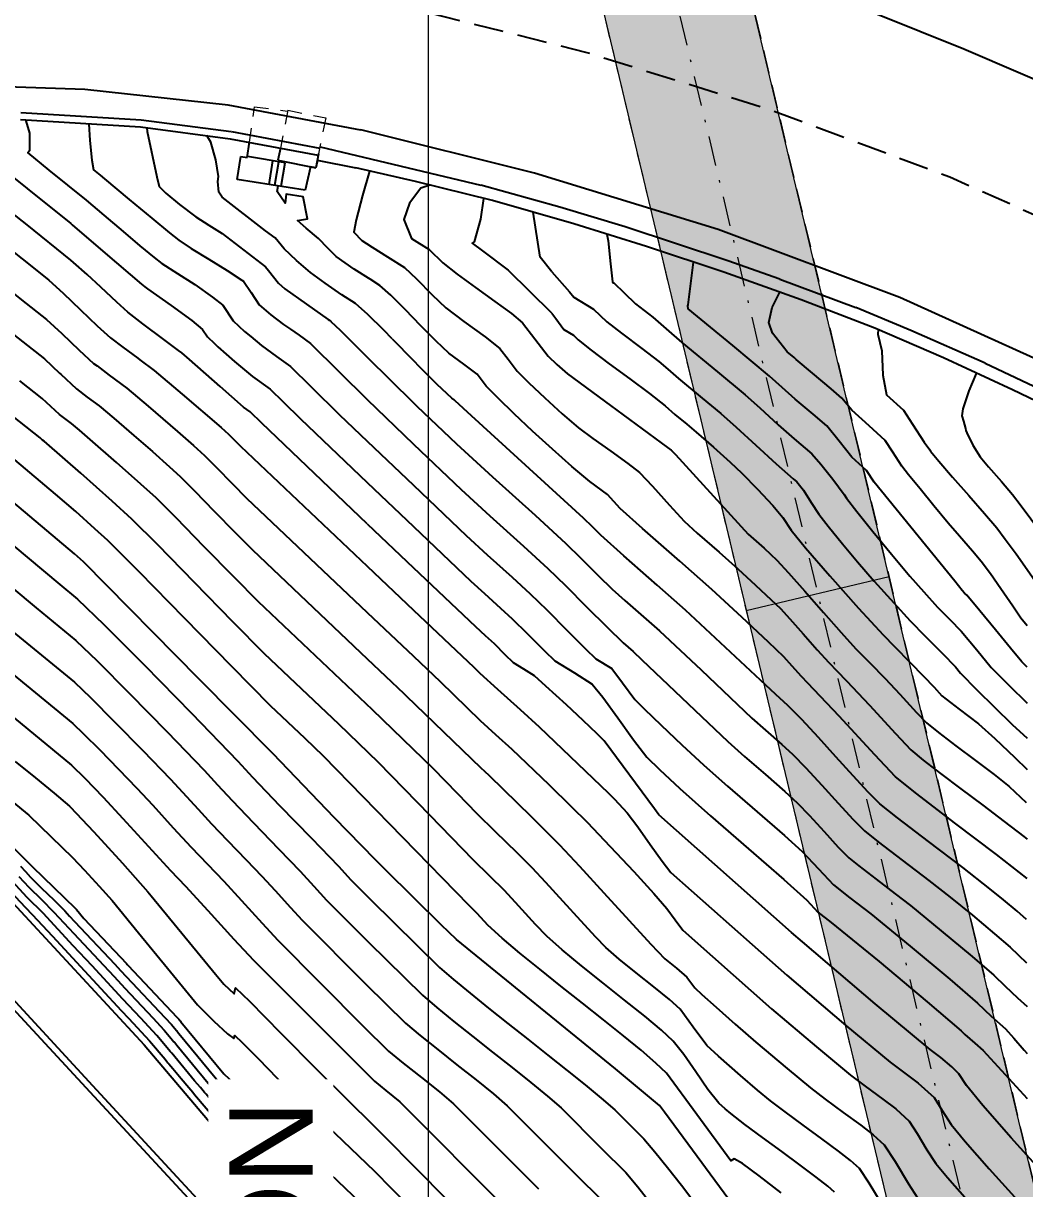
# Model space of a CAD drawing. Extents: x 61466 to 63015, y 108404 to 110397.
# Drawn here: x 62860.67 to 62902.71, y 109155.34 to 109204.29 of the extents above; entities that cross this region are included whole.
import ezdxf
from ezdxf import colors
from ezdxf.entities.mleader import LeaderData, LeaderLine
from ezdxf.math import Vec2, Vec3

# ---------------------------------------------------------------- set-up
doc = ezdxf.new("R2010")
doc.units = 0
doc.header["$LTSCALE"] = 1.000015
doc.header["$MEASUREMENT"] = 0
for name, pattern in [('DOT', [0.55, 0.3, -0.25]), ('NASCOSTA', [9.525, 6.35, -3.175]), ('TRATTEGGIATA', [0.75, 0.5, -0.25]), ('TRATTEGGIATA2', [0.375, 0.25, -0.125]), ('TRATTOPUNTO2', [0.5, 0.25, -0.125, 0, -0.125])]:
    doc.linetypes.add(name, pattern=pattern)
for name, color, linetype in [('Bâti', 7, 'Continuous'), ('coordinate', 2, 'Continuous'), ('Couronnement', 7, 'Continuous'), ('curve livello 5m', 7, 'Continuous'), ('LIN010TR', 2, 'NASCOSTA'), ('LIN025CO', 7, 'Continuous'), ('Per+Mod Surf', 7, 'Continuous'), ('Strade', 7, 'Continuous'), ('TRATTCOLO-30', 253, 'Continuous'), ('TRATTCOLO-32', 255, 'Continuous')]:
    doc.layers.add(name, color=color, linetype=linetype)
doc.layers.add('Colori bordi', color=5, linetype='Continuous', plot=False)
doc.layers.add('no_plot', color=5, linetype='Continuous', plot=False)
doc.layers.add('LINE035', color=1, linetype='Continuous', lineweight=35)
doc.styles.add('ARIAL', font='arial.ttf')

# ---------------------------------------------------------------- blocks, each defined once
blk = doc.blocks.new('CONTORNO')
at = {"layer": 'Colori bordi', "lineweight": 0, "ltscale": 2}
blk.add_line((-2.996, -0.714), (2.996, 0.714), dxfattribs=at)
at = {"layer": 'Colori bordi', "lineweight": 0, "ltscale": 2, "flags": 128}
for points in [[(-22.578, 81.44), (16.586, -82.868), (15.866, -82.007), (19.27, -96.287), (18.407, -96.98), (19.153, -100.108)], [(28.44, -103.877), (26.165, -94.334), (26.165, -94.334), (25.446, -93.474), (-6.877, 42.135)]]:
    blk.add_lwpolyline(points, dxfattribs=at)

msp = doc.modelspace()

# ---------------------------------------------------------------- hatches: boundary and pattern name
at = {"layer": 'TRATTCOLO-30', "linetype": 'Continuous', "lineweight": 0}
h = msp.add_hatch(color=256, dxfattribs=at)
h.dxf.hatch_style = 1
h.paths.add_polyline_path([(62897.013, 109181.053), (62894.017, 109180.339), (62906.525, 109127.863), (62909.521, 109128.577)])
h.paths.add_polyline_path([(62894.017, 109180.339), (62891.021, 109179.625), (62903.529, 109127.149), (62906.525, 109127.863)])
h.paths.add_polyline_path([(62882.113, 109230.282), (62879.117, 109229.568), (62891.021, 109179.625), (62894.017, 109180.339)])
h.paths.add_polyline_path([(62885.109, 109230.996), (62882.113, 109230.282), (62894.017, 109180.339), (62897.013, 109181.053)])

# ---------------------------------------------------------------- linework, layer by layer
at = {"layer": 'Bâti', "linetype": 'Continuous'}
for p, q in [((62870.072, 109198.657), (62870.162, 109199.292)), ((62871.461, 109199.049), (62871.36, 109198.542)), ((62873.138, 109199.108), (62879.875, 109197.492)), ((62869.649, 109197.727), (62869.801, 109198.699)), ((62869.801, 109198.699), (62870.072, 109198.657)), ((62871.659, 109198.427), (62870.077, 109198.692)), ((62870.993, 109197.521), (62871.147, 109198.513)), ((62871.235, 109197.487), (62871.402, 109198.47)), ((62871.36, 109198.542), (62872.945, 109198.22)), ((62871.491, 109197.443), (62871.659, 109198.427)), ((62873.063, 109198.802), (62872.945, 109198.22)), ((62873.006, 109198.544), (62874.634, 109198.214)), ((62872.731, 109198.264), (62872.51, 109197.288)), ((62877.129, 109197.651), (62874.634, 109198.214)), ((62872.51, 109197.288), (62869.649, 109197.727)), ((62880.368, 109196.841), (62877.129, 109197.651)), ((62883.193, 109196.569), (62879.875, 109197.492)), ((62883.775, 109195.87), (62880.368, 109196.841)), ((62885.943, 109195.745), (62883.193, 109196.569)), ((62886.828, 109194.911), (62883.775, 109195.87)), ((62890.245, 109194.315), (62885.943, 109195.745)), ((62890.075, 109193.84), (62886.828, 109194.911)), ((62892.427, 109193.547), (62890.245, 109194.315)), ((62893.323, 109192.669), (62890.075, 109193.84)), ((62892.427, 109193.547), (62895.624, 109192.358)), ((62896.419, 109191.482), (62893.323, 109192.669)), ((62897.925, 109191.391), (62895.624, 109192.358)), ((62899.298, 109190.246), (62896.419, 109191.482)), ((62901.045, 109190.015), (62897.925, 109191.391)), ((62902.198, 109188.892), (62899.298, 109190.246)), ((62901.045, 109190.015), (62904.575, 109188.343)), ((62904.982, 109187.568), (62902.198, 109188.892)), ((62871.347, 109150.889), (62855.248, 109168.294)), ((62855.682, 109168.242), (62863.576, 109159.672)), ((62863.576, 109159.672), (62871.323, 109151.297))]:
    msp.add_line(p, q, dxfattribs=at)
at = {"layer": 'coordinate', "linetype": 'Continuous', "lineweight": 0}
msp.add_line((62877.666, 109333.555), (62877.666, 108959.046), dxfattribs=at)
at = {"layer": 'Couronnement', "linetype": 'Continuous'}
for p, q in [((62863.254, 109201.508), (62858.13, 109201.683)), ((62869.265, 109200.854), (62863.254, 109201.508)), ((62874.837, 109199.806), (62869.265, 109200.854)), ((62860.572, 109200.545), (62865.62, 109200.24)), ((62860.554, 109200.246), (62865.584, 109199.942)), ((62865.584, 109199.942), (62869.35, 109199.444)), ((62865.62, 109200.24), (62869.39, 109199.742)), ((62869.35, 109199.444), (62873.053, 109198.751)), ((62869.405, 109199.739), (62873.113, 109199.045))]:
    msp.add_line(p, q, dxfattribs=at)
at = {"layer": 'curve livello 5m', "color": 2, "flags": 128}
for points in [[(62852.875, 109200.084), (62852.97, 109199.443), (62853.284, 109198.741), (62853.595, 109198.413), (62854.187, 109197.855), (62854.883, 109197.234), (62854.883, 109197.234), (62860.595, 109192.679), (62861.649, 109191.847), (62862.287, 109191.259), (62863.022, 109190.556), (62863.622, 109190.006), (62863.622, 109190.006), (62863.767, 109189.897)], [(62863.426, 109200.073), (62863.466, 109199.361), (62863.542, 109198.547), (62863.617, 109198.139), (62863.617, 109198.139), (62863.904, 109197.908), (62864.084, 109197.753), (62865.108, 109196.894), (62866.066, 109196.099), (62866.812, 109195.487), (62867.199, 109195.179), (62867.199, 109195.179), (62867.716, 109194.838), (62868.453, 109194.381), (62869.225, 109193.903), (62869.847, 109193.501), (62869.847, 109193.501), (62869.909, 109193.456), (62870.231, 109192.977), (62870.566, 109192.47), (62870.566, 109192.47), (62871.055, 109192.041), (62871.599, 109191.643), (62871.881, 109191.446)], [(62877.74, 109197.498), (62877.364, 109197.367), (62876.889, 109196.74), (62876.65, 109196.046), (62876.65, 109196.046), (62876.965, 109195.251), (62877.708, 109194.787), (62878.278, 109194.228), (62878.884, 109193.75), (62879.658, 109193.187), (62880.464, 109192.612), (62881.166, 109192.096), (62881.627, 109191.714), (62881.627, 109191.714), (62882.147, 109191.043), (62882.708, 109190.307), (62882.708, 109190.307), (62883.069, 109189.956), (62883.512, 109189.566), (62883.512, 109189.566), (62885.318, 109188.236), (62887.713, 109186.48), (62887.713, 109186.48), (62887.874, 109186.358), (62887.881, 109186.352), (62887.889, 109186.345), (62887.896, 109186.34), (62887.928, 109186.311), (62888.047, 109186.183), (62891.101, 109182.835), (62891.772, 109182.24), (62892.301, 109181.747), (62892.795, 109181.211), (62893.484, 109180.433), (62894.258, 109179.55), (62895.007, 109178.701), (62895.622, 109178.023), (62895.622, 109178.023), (62896.201, 109177.433), (62896.849, 109176.775), (62896.849, 109176.775), (62897.464, 109176.116), (62898.173, 109175.348), (62898.584, 109174.914), (62898.584, 109174.914), (62899.089, 109174.499), (62899.816, 109173.945), (62900.638, 109173.331), (62901.426, 109172.735), (62902.051, 109172.235), (62902.051, 109172.235), (62902.775, 109171.565)], [(62902.809, 109178.986), (62902.553, 109179.311), (62902.209, 109179.804), (62901.706, 109180.541), (62901.27, 109181.171), (62900.888, 109181.685), (62900.52, 109182.117), (62899.97, 109182.749), (62899.501, 109183.295), (62899.501, 109183.295), (62898.901, 109184.019), (62898.315, 109184.735), (62897.835, 109185.331), (62897.552, 109185.695), (62897.172, 109186.277), (62896.846, 109186.769), (62896.179, 109187.378), (62895.449, 109188.035), (62895.039, 109188.551), (62894.589, 109188.938), (62893.797, 109189.598), (62893.116, 109190.174), (62893.026, 109190.255), (62892.739, 109190.492), (62892.12, 109191.271), (62891.967, 109191.727), (62892.11, 109192.357), (62892.43, 109192.991)], [(62871.881, 109191.446), (62872.245, 109191.192), (62872.722, 109190.837), (62872.722, 109190.837), (62873.934, 109189.645), (62875.109, 109188.484)], [(62863.767, 109189.897), (62864.278, 109189.51), (62865.01, 109188.96), (62865.01, 109188.96), (62865.907, 109188.209), (62867.142, 109187.149), (62867.142, 109187.149), (62867.816, 109186.557), (62868.275, 109186.142), (62868.275, 109186.142), (62868.771, 109185.644), (62869.452, 109184.945), (62870.039, 109184.351), (62870.039, 109184.351), (62875.109, 109179.544)], [(62890.87, 109154.086), (62887.586, 109158.562), (62887.382, 109158.84), (62885.526, 109160.38), (62878.854, 109165.804), (62878.207, 109166.423), (62877.086, 109167.526), (62875.828, 109168.782), (62875.461, 109169.159), (62873.724, 109170.94), (62871.157, 109173.605), (62871.085, 109173.684), (62868.056, 109176.746), (62863.199, 109181.678), (62862.823, 109182.013), (62859.061, 109185.173), (62857.491, 109186.494), (62856.357, 109187.389), (62855.483, 109188.086), (62855.277, 109188.276)], [(62875.109, 109188.484), (62877.049, 109186.619)], [(62877.049, 109186.619), (62879.059, 109184.705), (62879.059, 109184.705), (62880.261, 109183.606), (62881.672, 109182.329), (62882.695, 109181.39), (62882.695, 109181.39), (62883.431, 109180.671), (62884.317, 109179.786), (62885.182, 109178.922), (62885.855, 109178.268), (62885.855, 109178.268), (62886.271, 109177.899), (62886.639, 109177.556), (62890.247, 109174.122), (62890.95, 109173.498), (62891.826, 109172.737), (62892.642, 109172.026), (62893.164, 109171.555), (62893.164, 109171.555), (62893.68, 109171.016), (62894.293, 109170.339), (62894.882, 109169.69), (62895.327, 109169.234), (62895.327, 109169.234), (62895.74, 109168.905), (62896.47, 109168.347), (62897.277, 109167.732), (62897.918, 109167.233), (62897.918, 109167.233), (62899.209, 109166.178), (62900.504, 109165.096), (62901.414, 109164.31), (62901.414, 109164.31), (62901.891, 109163.85), (62902.404, 109163.354), (62902.404, 109163.354), (62902.809, 109162.998)], [(62875.109, 109179.544), (62877.049, 109177.705)], [(62877.049, 109177.705), (62878.164, 109176.647), (62879.853, 109175.013), (62880.5, 109174.423), (62881.179, 109173.806), (62881.179, 109173.806), (62882.733, 109172.323), (62882.733, 109172.323), (62883.689, 109171.388), (62884.339, 109170.741), (62884.339, 109170.741), (62885.312, 109169.722), (62886.299, 109168.664), (62887.144, 109167.738), (62887.689, 109167.114), (62887.689, 109167.114), (62888.041, 109166.629), (62888.358, 109166.198), (62888.358, 109166.198), (62889.603, 109165.095), (62892.077, 109162.903), (62893.963, 109161.297), (62895.392, 109160.113), (62895.392, 109160.113), (62896.016, 109159.643), (62896.751, 109159.103), (62897.293, 109158.69), (62897.293, 109158.69), (62897.857, 109158.177), (62898.196, 109157.667), (62898.606, 109156.974), (62898.979, 109156.396), (62898.979, 109156.396), (62899.462, 109155.814), (62900.291, 109154.871)], [(62858.219, 109176.809), (62862.695, 109173.132), (62863.252, 109172.583), (62864.025, 109171.788), (62864.025, 109171.788), (62864.851, 109170.893), (62865.926, 109169.711), (62866.85, 109168.706), (62866.85, 109168.706), (62867.484, 109168.048), (62868.421, 109167.028), (62869.509, 109165.829), (62870.334, 109164.934), (62870.334, 109164.934), (62875.41, 109159.862)], [(62860.482, 109168.461), (62860.904, 109168.004), (62861.431, 109167.483), (62861.956, 109166.962), (62862.375, 109166.509), (62862.794, 109166.054), (62864.036, 109164.736), (62864.481, 109164.254), (62864.927, 109163.771), (62866.109, 109162.514), (62866.578, 109162.006), (62866.936, 109161.584), (62866.981, 109161.531), (62867.004, 109161.505), (62867.026, 109161.478), (62867.116, 109161.372), (62868.428, 109159.78), (62868.586, 109159.594), (62868.665, 109159.501), (62868.705, 109159.454), (62868.744, 109159.408), (62868.903, 109159.221), (62869.061, 109159.035), (62869.1, 109158.988), (62869.14, 109158.942), (62869.219, 109158.849), (62869.377, 109158.662), (62869.456, 109158.568), (62870.902, 109156.809), (62870.968, 109156.731), (62871.1, 109156.575), (62871.166, 109156.498), (62871.2, 109156.459), (62871.233, 109156.42), (62871.497, 109156.108), (62871.564, 109156.03), (62871.63, 109155.951), (62871.696, 109155.875), (62871.762, 109155.803), (62872.387, 109155.227)], [(62875.41, 109159.862), (62875.891, 109159.471), (62876.475, 109158.996), (62876.475, 109158.996), (62880.972, 109154.484), (62883.695, 109151.773), (62884.183, 109151.162), (62884.679, 109150.539), (62884.679, 109150.539), (62885.994, 109149.201), (62887.228, 109147.946), (62887.768, 109147.289), (62888.44, 109146.469), (62888.44, 109146.469), (62889.854, 109144.826), (62891.197, 109143.266), (62893.309, 109140.809), (62893.52, 109140.563), (62893.716, 109140.336), (62895.329, 109138.632)]]:
    msp.add_lwpolyline(points, dxfattribs=at)
at = {"layer": 'LIN010TR', "linetype": 'TRATTOPUNTO2', "lineweight": 0, "ltscale": 5, "flags": 128}
msp.add_lwpolyline([(62882.811, 109227.352), (62912.602, 109102.366)], dxfattribs=at)
at = {"layer": 'LIN025CO', "linetype": 'TRATTEGGIATA', "lineweight": 0, "ltscale": 2}
for p, q in [((62873.309, 109280.503), (62919.619, 109086.211)), ((62867.316, 109279.075), (62910.758, 109096.816))]:
    msp.add_line(p, q, dxfattribs=at)
at = {"layer": 'LIN025CO', "linetype": 'DOT', "lineweight": 0, "ltscale": 2}
for p, q in [((62870.162, 109199.292), (62870.373, 109200.785)), ((62870.373, 109200.785), (62871.763, 109200.599)), ((62871.777, 109200.638), (62871.461, 109199.049)), ((62871.777, 109200.638), (62873.37, 109200.314)), ((62873.37, 109200.314), (62873.063, 109198.802))]:
    msp.add_line(p, q, dxfattribs=at)
at = {"layer": 'no_plot'}
for p, q in [((62860.831, 109197.351), (62862.66, 109195.876)), ((62870.841, 109195.568), (62869.012, 109196.994)), ((62882.362, 109194.466), (62882.072, 109196.356)), ((62862.66, 109194.338), (62860.831, 109195.828)), ((62869.012, 109195.465), (62870.841, 109194.057)), ((62882.859, 109193.858), (62882.362, 109194.466)), ((62882.859, 109192.112), (62881.03, 109193.915))]:
    msp.add_line(p, q, dxfattribs=at)
at = {"layer": 'no_plot', "flags": 128}
for points in [[(62851.203, 109199.97), (62851.244, 109199.509), (62851.435, 109198.992), (62851.679, 109198.537), (62851.976, 109198.205), (62852.537, 109197.651), (62853.281, 109196.949), (62854.13, 109196.176), (62855.003, 109195.405), (62859.747, 109191.621), (62861.558, 109190.191), (62862.194, 109189.597)], [(62854.742, 109200.222), (62854.886, 109199.128), (62854.901, 109199.012), (62854.905, 109198.938), (62855.868, 109198.182), (62861.442, 109193.736), (62861.739, 109193.502), (62862.346, 109192.95), (62863.066, 109192.262), (62863.773, 109191.589), (62864.337, 109191.079), (62864.851, 109190.685), (62865.476, 109190.223)], [(62860.831, 109195.828), (62856.74, 109199.038), (62856.71, 109199.5), (62856.677, 109200.138), (62856.677, 109200.138), (62856.661, 109200.26)], [(62858.546, 109200.253), (62858.543, 109199.691), (62858.574, 109199.138), (62860.054, 109197.978), (62860.831, 109197.351)], [(62860.757, 109200.234), (62860.777, 109200.189), (62860.93, 109199.669), (62860.933, 109198.938), (62860.861, 109198.843), (62861.748, 109198.128), (62863.313, 109196.867), (62864.05, 109196.235), (62864.857, 109195.542), (62865.566, 109194.948), (62866.168, 109194.451), (62866.483, 109194.198), (62867.138, 109193.781), (62867.866, 109193.322), (62868.616, 109192.788), (62869.053, 109192.445), (62869.486, 109191.796), (62869.963, 109191.35), (62870.225, 109191.129)], [(62865.858, 109199.906), (62865.874, 109199.752), (62866.283, 109197.841), (62866.372, 109197.435), (62866.657, 109197.153), (62867.229, 109196.681), (62867.914, 109196.16), (62868.465, 109195.81), (62869.012, 109195.465)], [(62869.012, 109196.994), (62868.881, 109197.197), (62868.838, 109197.652), (62868.869, 109197.858), (62868.756, 109198.558), (62868.539, 109199.294), (62868.539, 109199.294), (62868.375, 109199.573)], [(62875.208, 109198.085), (62874.905, 109197.062), (62874.65, 109196.032), (62874.548, 109195.514), (62874.889, 109195.166), (62875.071, 109195.036), (62875.311, 109194.888)], [(62875.226, 109193.545), (62875.161, 109193.585), (62874.558, 109193.959), (62874.558, 109193.959), (62873.809, 109194.492), (62873.461, 109194.844), (62873.068, 109195.247), (62873.068, 109195.247), (62872.543, 109195.69), (62872.184, 109196.004), (62872.184, 109196.004), (62872.604, 109196.071), (62872.416, 109197.003), (62871.705, 109197.117), (62871.667, 109196.742), (62871.331, 109197.223), (62871.367, 109197.463), (62871.367, 109197.464)], [(62879.991, 109196.936), (62879.862, 109196.068), (62879.598, 109195.117), (62879.512, 109195.058), (62879.944, 109194.733), (62881.03, 109193.915)], [(62862.66, 109195.876), (62862.723, 109195.825), (62864.11, 109194.636), (62865.629, 109193.331), (62865.768, 109193.216), (62865.885, 109193.142), (62866.884, 109192.439), (62867.74, 109191.807), (62868.197, 109191.435), (62868.405, 109191.123), (62868.698, 109190.838)], [(62875.131, 109192.066), (62874.612, 109192.528), (62874.612, 109192.528), (62874.045, 109192.882), (62873.343, 109193.381), (62872.728, 109193.818), (62872.137, 109194.328), (62871.625, 109194.817), (62871.625, 109194.817), (62871.246, 109195.284), (62870.841, 109195.568)], [(62885.166, 109195.433), (62885.228, 109195.156), (62885.321, 109194.183), (62885.405, 109193.434), (62885.439, 109193.394), (62885.458, 109193.383), (62885.888, 109192.972), (62886.369, 109192.505), (62887.098, 109191.951), (62887.662, 109191.458), (62888.318, 109190.882), (62889.81, 109189.65), (62890.974, 109188.689), (62891.592, 109188.136), (62892.366, 109187.43), (62893.03, 109186.832), (62893.774, 109186.204), (62894.148, 109185.774), (62894.65, 109185.144), (62895.128, 109184.505), (62895.229, 109184.346), (62895.66, 109183.785), (62896.33, 109182.95), (62897.115, 109181.994), (62897.89, 109181.071), (62898.468, 109180.41), (62899.046, 109179.774), (62899.568, 109179.244), (62900.039, 109178.764), (62900.695, 109177.971), (62901.304, 109177.239), (62902.039, 109176.485), (62902.809, 109175.734)], [(62875.311, 109194.888), (62875.962, 109194.484), (62876.676, 109194.034), (62877.183, 109193.555), (62877.833, 109192.888), (62878.406, 109192.335), (62879.159, 109191.761), (62880.056, 109191.118), (62880.672, 109190.634), (62881.024, 109190.179), (62881.404, 109189.682), (62881.888, 109189.19), (62882.56, 109188.556), (62883.298, 109187.891), (62883.981, 109187.306), (62884.581, 109186.852), (62885.334, 109186.318), (62886.051, 109185.808), (62886.545, 109185.422), (62887.08, 109184.855), (62887.791, 109184.049), (62888.415, 109183.373), (62888.965, 109182.879), (62889.883, 109182.072), (62890.672, 109181.372), (62891.412, 109180.693), (62892.071, 109180.08), (62892.452, 109179.715), (62892.85, 109179.279), (62893.408, 109178.645), (62893.995, 109177.977), (62894.48, 109177.439), (62894.834, 109177.079), (62895.23, 109176.677), (62896.189, 109175.649), (62897.292, 109174.455), (62897.932, 109173.778), (62898.451, 109173.343), (62899.174, 109172.781), (62900.031, 109172.135), (62900.948, 109171.45), (62901.853, 109170.77), (62902.672, 109170.14), (62902.809, 109170.03)], [(62867.181, 109190.549), (62866.571, 109191.011), (62865.69, 109191.663), (62865.052, 109192.152), (62865.052, 109192.152), (62864.595, 109192.572), (62863.928, 109193.203), (62863.349, 109193.74), (62863.349, 109193.74), (62862.777, 109194.239), (62862.66, 109194.338)], [(62870.841, 109194.057), (62870.967, 109193.904), (62871.39, 109193.377), (62871.647, 109193.144), (62873.472, 109191.848), (62873.532, 109191.805), (62873.58, 109191.775), (62873.585, 109191.771)], [(62902.809, 109177.254), (62902.59, 109177.477), (62902.59, 109177.477), (62902.106, 109178.039), (62901.476, 109178.816), (62900.825, 109179.62), (62900.277, 109180.267), (62900.277, 109180.267), (62900.187, 109180.357), (62900.083, 109180.474), (62899.773, 109180.856), (62896.391, 109185.02), (62896.074, 109185.502), (62895.448, 109186.069), (62894.919, 109186.737), (62894.407, 109187.378), (62894.407, 109187.378), (62893.83, 109187.867), (62893.073, 109188.503), (62893.073, 109188.503), (62892.523, 109189), (62892, 109189.472), (62892, 109189.472), (62890.45, 109190.752), (62888.577, 109192.299), (62888.574, 109192.418), (62888.58, 109192.464), (62888.803, 109194.26)], [(62902.809, 109168.372), (62901.52, 109169.375), (62899.767, 109170.712), (62898.179, 109171.925), (62897.281, 109172.642), (62897.281, 109172.642), (62896.412, 109173.561), (62894.914, 109175.183), (62893.611, 109176.579), (62893.611, 109176.579), (62893.339, 109176.856), (62892.95, 109177.293), (62892.602, 109177.682), (62892.602, 109177.682), (62891.954, 109178.303), (62890.832, 109179.348), (62889.572, 109180.504), (62889.572, 109180.504), (62888.229, 109181.696), (62886.665, 109183.071), (62885.729, 109183.912), (62885.729, 109183.912), (62885.19, 109184.503), (62884.45, 109185.047), (62883.701, 109185.68), (62882.881, 109186.402), (62882.051, 109187.156), (62881.27, 109187.887), (62880.6, 109188.539), (62880.1, 109189.056), (62880.1, 109189.056), (62879.718, 109189.553), (62879.166, 109189.971), (62878.534, 109190.441), (62878.534, 109190.441), (62877.996, 109190.945), (62877.358, 109191.59), (62876.701, 109192.266), (62876.103, 109192.866), (62875.644, 109193.281), (62875.644, 109193.281), (62875.226, 109193.545)], [(62882.859, 109193.858), (62883.593, 109193.006), (62883.787, 109192.781), (62884.61, 109192.287), (62885.164, 109191.753), (62885.787, 109191.269), (62886.637, 109190.638), (62887.356, 109190.087), (62887.734, 109189.757), (62888.172, 109189.372), (62889.169, 109188.549), (62889.948, 109187.906), (62890.596, 109187.329), (62891.428, 109186.57), (62892.281, 109185.794), (62892.987, 109185.162), (62893.142, 109185.031), (62893.424, 109184.677), (62893.749, 109184.17), (62894.068, 109183.671), (62894.456, 109183.172), (62895.059, 109182.429), (62895.696, 109181.667), (62896.393, 109180.866), (62897.21, 109179.949), (62897.904, 109179.19), (62898.528, 109178.553), (62899.264, 109177.816), (62899.8, 109177.262), (62900.018, 109177.001), (62900.7, 109176.294), (62901.435, 109175.563), (62902.183, 109174.843), (62902.809, 109174.26)], [(62876.162, 109191.033), (62875.799, 109191.406), (62875.131, 109192.066)], [(62882.859, 109192.112), (62883.029, 109191.898), (62883.358, 109191.433), (62883.763, 109191.19), (62883.958, 109191.002), (62884.503, 109190.568), (62885.27, 109189.992), (62886.131, 109189.354), (62886.955, 109188.737), (62887.615, 109188.222), (62888.027, 109187.862), (62888.529, 109187.447), (62888.922, 109187.123), (62889.638, 109186.493), (62890.346, 109185.854), (62890.834, 109185.396), (62891.495, 109184.722), (62892.134, 109184.033), (62892.562, 109183.536), (62892.562, 109183.536), (62892.907, 109182.996), (62893.503, 109182.263), (62894.531, 109181.081), (62895.738, 109179.727), (62896.763, 109178.607), (62897.242, 109178.116), (62897.904, 109177.448), (62898.467, 109176.873), (62898.902, 109176.406), (62899.235, 109176.05), (62899.96, 109175.487), (62900.768, 109174.865), (62901.451, 109174.248), (62902.29, 109173.448), (62902.809, 109172.947)], [(62873.585, 109191.771), (62873.967, 109191.395), (62875.109, 109190.269)], [(62870.225, 109191.129), (62870.676, 109190.751), (62871.306, 109190.298), (62871.881, 109189.881), (62872.757, 109189.019), (62873.938, 109187.852), (62875.109, 109186.736)], [(62876.162, 109191.033), (62877.049, 109190.124)], [(62896.557, 109191.423), (62896.539, 109191.236), (62896.547, 109191.233), (62896.718, 109190.531), (62896.751, 109189.51), (62896.902, 109188.685), (62897.617, 109188.037), (62898, 109187.459), (62898.495, 109186.702), (62898.727, 109186.379), (62898.757, 109186.326), (62899.106, 109185.893), (62899.683, 109185.23), (62900.365, 109184.459), (62901.026, 109183.706), (62901.541, 109183.095), (62901.895, 109182.628), (62902.347, 109182.009), (62903.005, 109181.063), (62903.809, 109179.884), (62904.283, 109179.189)], [(62875.109, 109183.274), (62870.679, 109187.493), (62870.679, 109187.493), (62870.199, 109187.967), (62869.918, 109188.17), (62868.929, 109189.037), (62867.644, 109190.168), (62867.319, 109190.444), (62867.181, 109190.549)], [(62868.698, 109190.838), (62868.834, 109190.707), (62869.535, 109190.091), (62870.297, 109189.46), (62871.04, 109188.924), (62871.581, 109188.392), (62872.309, 109187.672), (62875.109, 109185.005)], [(62865.476, 109190.223), (62865.562, 109190.16), (62866.164, 109189.702), (62867.346, 109188.714), (62868.972, 109187.318), (62869.29, 109187.035), (62869.786, 109186.532), (62875.109, 109181.485)], [(62875.109, 109190.269), (62877.049, 109188.355)], [(62902.791, 109166.649), (62902.39, 109166.995), (62901.819, 109167.472), (62901.25, 109167.937), (62901.25, 109167.937), (62900.106, 109168.828), (62898.668, 109169.924), (62897.366, 109170.919), (62896.63, 109171.506), (62896.63, 109171.506), (62896.14, 109171.995), (62895.503, 109172.681), (62894.785, 109173.476), (62894.048, 109174.293), (62893.356, 109175.045), (62892.772, 109175.644), (62892.772, 109175.644), (62892.256, 109176.098), (62891.618, 109176.706), (62888.471, 109179.635), (62887.279, 109180.696), (62885.883, 109181.924), (62884.918, 109182.787), (62884.918, 109182.787), (62884.566, 109183.135), (62884.194, 109183.502), (62884.194, 109183.502), (62879.481, 109187.798), (62878.795, 109188.43), (62878.763, 109188.473), (62878.662, 109188.548), (62878.047, 109189.119), (62877.321, 109189.844), (62877.049, 109190.124)], [(62862.194, 109189.597), (62862.247, 109189.548), (62862.906, 109188.934), (62863.355, 109188.594), (62863.855, 109188.218), (62864.469, 109187.705), (62865.313, 109186.981), (62866.089, 109186.3), (62866.81, 109185.659), (62867.26, 109185.249), (62867.851, 109184.66), (62868.687, 109183.803), (62869.568, 109182.899), (62870.292, 109182.17), (62875.109, 109177.603)], [(62900.671, 109189.578), (62900.367, 109188.849), (62900.116, 109188.1), (62900.064, 109187.801), (62900.139, 109187.584), (62900.221, 109187.278), (62900.242, 109187.188), (62900.274, 109187.091), (62900.537, 109186.572), (62900.833, 109186.084), (62901.183, 109185.665), (62901.731, 109185.045), (62902.194, 109184.504), (62902.514, 109184.086), (62902.97, 109183.473), (62903.423, 109182.848), (62903.885, 109182.185), (62904.444, 109181.367), (62904.904, 109180.693)], [(62896.699, 109154.719), (62896.186, 109155.578), (62895.767, 109156.188), (62895.767, 109156.188), (62895.396, 109156.525), (62894.894, 109156.915), (62894.191, 109157.436), (62893.403, 109158.014), (62892.648, 109158.572), (62892.042, 109159.035), (62892.042, 109159.035), (62891.498, 109159.486), (62890.779, 109160.098), (62890.779, 109160.098), (62889.857, 109160.905), (62889.363, 109161.353), (62889.363, 109161.353), (62888.795, 109162.13), (62888.24, 109162.884), (62888.24, 109162.884), (62887.798, 109163.286), (62887.142, 109163.819), (62886.396, 109164.409), (62885.681, 109164.985), (62885.12, 109165.473), (62885.12, 109165.473), (62884.708, 109165.901), (62884.072, 109166.594), (62883.334, 109167.408), (62882.612, 109168.198), (62882.028, 109168.821), (62882.028, 109168.821), (62881.402, 109169.443), (62880.499, 109170.326), (62879.727, 109171.088), (62879.727, 109171.088), (62878.892, 109171.947), (62877.89, 109172.975), (62875.332, 109175.451), (62870.545, 109179.989), (62869.519, 109181.023), (62868.269, 109182.305), (62867.083, 109183.521), (62866.245, 109184.357), (62866.245, 109184.357), (62865.607, 109184.938), (62864.584, 109185.847), (62863.483, 109186.812), (62863.483, 109186.812), (62863.03, 109187.201), (62862.701, 109187.477), (62862.701, 109187.477), (62862.191, 109187.861), (62861.467, 109188.536), (62860.527, 109189.278)], [(62894.722, 109155.193), (62894.448, 109155.442), (62893.96, 109155.824), (62893.285, 109156.327), (62892.507, 109156.899), (62891.706, 109157.487), (62890.965, 109158.037), (62890.367, 109158.496), (62890.367, 109158.496), (62890.131, 109158.695), (62889.865, 109158.931), (62889.408, 109159.514), (62888.898, 109160.252), (62888.394, 109160.981), (62887.954, 109161.536), (62887.954, 109161.536), (62887.463, 109161.996), (62886.756, 109162.588), (62885.909, 109163.267), (62884.998, 109163.987), (62884.1, 109164.704), (62883.29, 109165.371), (62882.645, 109165.943), (62882.645, 109165.943), (62882.176, 109166.441), (62881.479, 109167.208), (62880.873, 109167.861), (62880.873, 109167.861), (62880.26, 109168.466), (62879.554, 109169.16), (62879.554, 109169.16), (62877.748, 109171.018), (62875.582, 109173.239), (62873.916, 109174.852), (62870.798, 109177.808), (62869.469, 109179.147), (62867.851, 109180.807), (62866.315, 109182.382), (62865.23, 109183.464), (62865.23, 109183.464), (62864.404, 109184.216), (62863.079, 109185.394), (62861.654, 109186.643), (62861.654, 109186.643), (62861.546, 109186.735), (62861.476, 109186.788), (62861.376, 109186.881), (62858.765, 109188.942)], [(62877.049, 109188.355), (62877.196, 109188.21), (62878.857, 109186.628), (62880.374, 109185.241), (62882.154, 109183.631), (62883.445, 109182.446), (62884.073, 109181.829), (62884.804, 109181.098), (62885.387, 109180.528), (62885.925, 109180.046), (62886.705, 109179.359), (62887.371, 109178.767), (62889.129, 109177.131), (62891.252, 109175.11), (62891.832, 109174.597), (62892.514, 109174.006), (62892.968, 109173.6), (62893.526, 109173.022), (62894.192, 109172.292), (62894.88, 109171.529), (62895.504, 109170.849), (62895.979, 109170.37), (62896.553, 109169.912), (62897.569, 109169.135), (62898.691, 109168.28), (62899.584, 109167.585), (62900.514, 109166.825), (62901.447, 109166.045), (62902.102, 109165.48), (62902.78, 109164.826)], [(62875.109, 109186.736), (62877.049, 109184.888)], [(62892.489, 109155.174), (62891.561, 109155.888), (62890.856, 109156.396), (62890.515, 109156.593), (62890.515, 109156.593), (62890.367, 109156.508), (62888.939, 109158.454), (62887.668, 109160.188), (62887.22, 109160.62), (62886.606, 109161.154), (62885.864, 109161.766), (62885.03, 109162.435), (62884.141, 109163.139), (62883.235, 109163.855), (62882.348, 109164.563), (62881.516, 109165.24), (62880.778, 109165.864), (62880.169, 109166.413), (62880.169, 109166.413), (62879.717, 109166.901), (62879.381, 109167.233), (62876.605, 109170.088), (62873.274, 109173.504), (62872.5, 109174.254), (62871.052, 109175.627), (62869.419, 109177.271), (62867.433, 109179.309), (62865.547, 109181.242), (62864.215, 109182.571), (62864.215, 109182.571), (62863.68, 109183.059), (62862.871, 109183.779), (62862.029, 109184.515), (62862.029, 109184.515), (62860.311, 109185.957)], [(62875.109, 109185.005), (62877.049, 109183.157)], [(62877.049, 109184.888), (62879.26, 109182.782), (62880.148, 109181.97), (62881.19, 109181.027), (62881.946, 109180.334), (62882.642, 109179.651), (62883.504, 109178.787), (62884.278, 109178.013), (62884.709, 109177.603), (62885.374, 109177.191), (62885.83, 109176.59), (62886.348, 109175.889), (62886.739, 109175.493), (62887.441, 109174.816), (62888.321, 109173.986), (62889.242, 109173.134), (62890.234, 109172.253), (62891.471, 109171.178), (62892.623, 109170.175), (62893.36, 109169.51), (62894.047, 109168.771), (62894.676, 109168.099), (62895.372, 109167.558), (62896.253, 109166.88), (62897.905, 109165.531), (62899.561, 109164.146), (62900.726, 109163.141), (62901.3, 109162.586), (62901.908, 109162.053), (62902.251, 109161.66), (62902.687, 109161.156), (62902.809, 109161.021)], [(62875.109, 109183.274), (62877.049, 109181.426)], [(62857.193, 109183.086), (62861.205, 109179.741), (62862.879, 109178.366), (62863.771, 109177.507), (62865.133, 109176.144), (62866.714, 109174.532), (62868.261, 109172.926), (62868.825, 109172.311), (62869.435, 109171.645), (62870.335, 109170.707), (62871.401, 109169.609), (62872.294, 109168.677), (62872.874, 109168.043), (62873.404, 109167.465), (62875.156, 109165.703), (62877.431, 109163.464), (62878.027, 109162.951), (62878.743, 109162.366), (62879.535, 109161.734), (62880.365, 109161.081), (62881.192, 109160.429), (62881.974, 109159.805), (62882.672, 109159.233), (62883.245, 109158.738), (62884.936, 109157.041), (62885.961, 109156.021), (62886.473, 109155.414), (62887.075, 109154.653)], [(62859.53, 109182.944), (62862.2, 109180.718), (62862.94, 109180.11), (62864.056, 109179.036), (62865.76, 109177.331), (62867.738, 109175.314), (62869.673, 109173.305), (62870.296, 109172.625), (62871.43, 109171.443), (62872.772, 109170.06), (62873.898, 109168.886), (62874.427, 109168.308), (62875.263, 109167.468), (62878.142, 109164.634), (62878.733, 109164.122), (62879.426, 109163.549), (62880.195, 109162.93), (62881.014, 109162.28), (62881.857, 109161.617), (62882.697, 109160.956), (62883.507, 109160.313), (62884.263, 109159.703), (62884.936, 109159.145), (62885.502, 109158.652), (62886.258, 109157.893), (62886.716, 109157.437), (62887.18, 109156.893), (62887.715, 109156.229), (62888.297, 109155.484), (62888.904, 109154.696)], [(62877.049, 109183.157), (62879.462, 109180.859), (62880.035, 109180.335), (62880.708, 109179.725), (62881.196, 109179.278), (62881.828, 109178.655), (62882.553, 109177.928), (62882.981, 109177.514), (62883.805, 109177.008), (62884.55, 109176.54), (62885.006, 109175.99), (62885.627, 109175.121), (62886.284, 109174.193), (62886.851, 109173.466), (62887.375, 109172.952), (62888.238, 109172.146), (62889.519, 109171.009), (62891.116, 109169.62), (62892.604, 109168.324), (62893.556, 109167.466), (62894.025, 109166.963), (62894.587, 109166.528), (62896.6, 109164.884), (62898.619, 109163.197), (62900.037, 109161.972), (62900.197, 109161.818), (62900.618, 109161.451), (62900.968, 109161.142), (62901.114, 109160.973), (62902.809, 109159.131)], [(62875.109, 109181.485), (62877.049, 109179.646)], [(62903.709, 109155.744), (62902.145, 109157.48), (62900.953, 109158.836), (62900.259, 109159.672), (62900.259, 109159.672), (62899.947, 109160.166), (62899.646, 109160.459), (62899.189, 109160.856), (62899.189, 109160.856), (62898.742, 109161.191), (62896.428, 109163.108), (62893.375, 109165.708), (62893.375, 109165.708), (62892.924, 109166.107), (62887.353, 109171.043), (62887.17, 109171.294), (62885.05, 109174.153), (62884.757, 109174.444), (62884.17, 109175.004), (62883.467, 109175.664), (62883.467, 109175.664), (62882.611, 109176.453), (62882.132, 109176.879), (62882.132, 109176.879), (62881.684, 109177.157), (62881.253, 109177.425), (62881.253, 109177.425), (62880.902, 109177.77), (62880.447, 109178.221), (62880.447, 109178.221), (62880.077, 109178.559), (62879.663, 109178.936), (62879.663, 109178.936), (62877.049, 109181.426)], [(62877.049, 109179.646), (62879.58, 109177.246), (62879.833, 109177.001), (62880.58, 109176.318), (62881.523, 109175.466), (62882.323, 109174.735), (62885.24, 109171.951), (62885.494, 109171.701), (62886.024, 109171.127), (62886.467, 109170.538), (62886.988, 109169.799), (62887.485, 109169.097), (62887.856, 109168.621), (62891.263, 109165.601), (62892.726, 109164.305), (62895.196, 109162.202), (62897.067, 109160.652), (62897.682, 109160.193), (62898.241, 109159.773), (62898.902, 109159.172), (62899.248, 109158.627), (62899.619, 109158.034), (62900.207, 109157.325), (62901.218, 109156.175), (62902.544, 109154.703)], [(62860.21, 109178.764), (62862.818, 109176.621), (62863.486, 109175.978), (62864.506, 109174.957), (62865.69, 109173.749), (62866.849, 109172.547), (62867.353, 109172.001), (62868.009, 109171.279), (62868.573, 109170.666), (62869.24, 109169.97), (62870.029, 109169.157), (62870.691, 109168.467), (62871.246, 109167.862), (62871.891, 109167.152), (62872.381, 109166.621), (62875.049, 109163.938), (62876.719, 109162.294), (62877.324, 109161.779), (62878.066, 109161.182), (62878.874, 109160.544), (62879.677, 109159.91), (62880.406, 109159.322), (62880.988, 109158.824), (62883.615, 109156.188), (62885.206, 109154.605)], [(62859.214, 109177.786), (62862.756, 109174.877), (62863.201, 109174.449), (62863.879, 109173.77), (62864.666, 109172.967), (62865.437, 109172.167), (62866.102, 109171.447), (62866.967, 109170.495), (62867.712, 109169.686), (62868.401, 109168.97), (62869.087, 109168.258), (62869.087, 109168.258), (62869.833, 109167.445), (62870.7, 109166.491), (62871.358, 109165.778), (62874.942, 109162.173), (62876.007, 109161.124), (62876.622, 109160.61), (62877.382, 109160.008), (62878.136, 109159.41), (62878.731, 109158.91), (62882.293, 109155.336)], [(62875.109, 109177.603), (62876.644, 109176.148)], [(62876.644, 109176.148), (62876.748, 109176.049), (62879.873, 109173.024), (62880.036, 109172.876), (62880.226, 109172.695), (62881.986, 109170.973), (62883.183, 109169.781), (62884.017, 109168.892), (62885.047, 109167.764), (62886.101, 109166.603), (62887.008, 109165.614), (62887.596, 109165.003), (62888.089, 109164.598), (62888.526, 109164.232), (62888.86, 109163.776), (62889.151, 109163.504), (62889.756, 109162.963), (62890.555, 109162.259), (62891.428, 109161.5), (62892.731, 109160.391), (62893.717, 109159.574), (62894.332, 109159.106), (62895.095, 109158.546), (62895.825, 109158.008), (62896.345, 109157.608), (62896.812, 109157.182), (62897.273, 109156.488), (62897.831, 109155.544), (62898.339, 109154.758)], [(62860.334, 109173.279), (62861.185, 109172.596), (62861.966, 109171.957), (62862.608, 109171.409), (62862.623, 109171.395), (62862.637, 109171.381), (62863.629, 109170.33), (62864.836, 109169.009), (62865.896, 109167.815), (62866.038, 109167.642), (62868.735, 109164.358), (62869.089, 109163.927), (62869.517, 109163.528), (62869.583, 109163.774), (62870.169, 109163.215), (62871.483, 109161.881), (62873.006, 109160.329), (62875.41, 109157.961)], [(62860.202, 109171.609), (62860.903, 109171.025), (62861.837, 109170.126), (62862.741, 109169.256), (62863.246, 109168.722), (62863.859, 109168.05), (62864.398, 109167.443), (62865.513, 109166.084), (62866.731, 109164.602), (62867.987, 109163.071), (62868.672, 109162.372), (62869.237, 109161.846), (62869.513, 109161.651), (62869.547, 109161.779), (62869.853, 109161.487), (62870.539, 109160.791), (62871.334, 109159.981), (62871.967, 109159.348), (62873.409, 109158.002), (62875.41, 109156.075)], [(62859.248, 109170.642), (62860.981, 109168.925), (62861.051, 109168.857), (62862.846, 109167.13), (62862.9, 109167.071), (62863.208, 109166.696), (62864.996, 109164.797), (62865.033, 109164.758), (62865.069, 109164.719), (62867.118, 109162.542), (62867.194, 109162.459), (62867.253, 109162.39), (62867.26, 109162.382), (62867.264, 109162.377), (62867.267, 109162.373), (62867.282, 109162.356), (62869.09, 109160.162), (62869.509, 109159.773), (62869.511, 109159.784), (62869.714, 109159.58), (62872.323, 109157.145), (62875.41, 109154.184)], [(62860.556, 109168.887), (62860.766, 109168.659), (62860.977, 109168.43), (62861.427, 109167.981), (62861.961, 109167.459), (62862.41, 109167.011), (62862.616, 109166.788), (62862.822, 109166.565), (62864.516, 109164.767), (62864.757, 109164.506), (62864.998, 109164.245), (62866.614, 109162.528), (62866.886, 109162.233), (62867.095, 109161.987), (62867.121, 109161.956), (62867.134, 109161.941), (62867.147, 109161.926), (62867.199, 109161.864), (62868.994, 109159.686), (62869.069, 109159.598), (62869.107, 109159.553), (62869.126, 109159.531), (62869.145, 109159.509), (62869.22, 109159.42), (62869.295, 109159.332), (62869.314, 109159.309), (62869.333, 109159.287), (62869.371, 109159.243), (62869.446, 109159.154), (62869.484, 109159.11), (62871.462, 109156.701), (62871.482, 109156.678), (62871.522, 109156.631), (62871.542, 109156.608), (62871.552, 109156.596), (62871.561, 109156.585), (62871.641, 109156.491), (62871.661, 109156.468), (62871.68, 109156.444), (62871.7, 109156.421), (62871.72, 109156.4), (62872.326, 109155.834), (62873.09, 109155.157)], [(62859.914, 109168.067), (62860.759, 109167.151), (62861.048, 109166.865), (62861.892, 109165.95), (62862.738, 109165.033), (62863.075, 109164.675), (62863.928, 109163.75), (62864.784, 109162.823), (62865.1, 109162.487), (62865.962, 109161.553), (62866.62, 109160.777), (62866.703, 109160.68), (62866.744, 109160.632), (62866.785, 109160.583), (62866.95, 109160.389), (62867.297, 109159.968), (62867.62, 109159.586), (62867.782, 109159.396), (62867.863, 109159.3), (62867.944, 109159.205), (62868.268, 109158.823), (62868.592, 109158.442), (62868.673, 109158.346), (62868.754, 109158.251), (62868.916, 109158.06), (62869.24, 109157.678), (62869.402, 109157.486), (62869.782, 109157.025), (62869.94, 109156.838), (62870.257, 109156.464), (62870.416, 109156.277), (62870.495, 109156.183), (62870.575, 109156.09), (62871.21, 109155.341)], [(62871.692, 109155.329), (62871.579, 109155.459), (62871.466, 109155.591), (62871.354, 109155.724), (62870.904, 109156.255), (62870.847, 109156.321), (62870.791, 109156.387), (62870.679, 109156.52), (62870.454, 109156.784), (62870.342, 109156.917), (62869.429, 109158.027), (62869.309, 109158.17), (62869.067, 109158.454), (62868.947, 109158.596), (62868.887, 109158.667), (62868.826, 109158.738), (62868.585, 109159.022), (62868.344, 109159.306), (62868.284, 109159.377), (62868.224, 109159.448), (62868.103, 109159.59), (62867.863, 109159.874), (62867.033, 109160.881), (62866.906, 109161.031), (62866.874, 109161.068), (62866.842, 109161.106), (62866.778, 109161.18), (62866.27, 109161.78), (62865.605, 109162.501), (62864.855, 109163.297), (62864.204, 109164.002), (62863.556, 109164.706), (62862.766, 109165.543), (62862.133, 109166.23), (62861.502, 109166.914), (62860.832, 109167.578), (62860.198, 109168.264)], [(62875.41, 109157.961), (62875.832, 109157.541), (62877.141, 109156.213), (62878.445, 109154.892)], [(62875.41, 109156.075), (62876.125, 109155.35), (62876.909, 109154.556)]]:
    msp.add_lwpolyline(points, dxfattribs=at)
at = {"layer": 'Per+Mod Surf', "linetype": 'Continuous'}
for p, q in [((62869.649, 109197.727), (62869.801, 109198.699)), ((62869.801, 109198.699), (62870.072, 109198.657)), ((62873.019, 109198.533), (62872.945, 109198.22)), ((62872.731, 109198.264), (62872.51, 109197.288)), ((62872.945, 109198.22), (62872.731, 109198.264)), ((62872.51, 109197.288), (62869.649, 109197.727)), ((62857.682, 109170.091), (62865.739, 109161.389)), ((62865.739, 109161.389), (62871.876, 109154.167))]:
    msp.add_line(p, q, dxfattribs=at)
at = {"layer": 'Strade', "linetype": 'Continuous', "flags": 128}
for points in [[(62892.772, 109206.201), (62900.148, 109203.218), (62907.386, 109200.112), (62914.052, 109196.835), (62914.608, 109196.323), (62914.941, 109195.736), (62915.79, 109192.019), (62916.504, 109190.328), (62918.047, 109188.618), (62923.239, 109185.298), (62930.747, 109180.104), (62938.628, 109173.809), (62945.672, 109167.115), (62952.132, 109160.155), (62957.766, 109153.131), (62961.946, 109147.319), (62963.379, 109145.278), (62964.995, 109142.953), (62970.053, 109135.821), (62975.338, 109128.54), (62982.035, 109119.166), (62987.149, 109112.316), (62989.168, 109109.789)], [(62984.573, 109105.137), (62981.63, 109109.031), (62976.786, 109115.44), (62970.335, 109124.677), (62965.055, 109132.236), (62960.028, 109139.494), (62957.019, 109143.847), (62951.853, 109151.057), (62945.432, 109158.837), (62938.641, 109165.89), (62931.005, 109172.731), (62923.584, 109178.437), (62915.122, 109184.011), (62906.498, 109188.69), (62897.472, 109192.778), (62889.845, 109195.627), (62882.125, 109197.998), (62874.847, 109199.809)]]:
    msp.add_lwpolyline(points, dxfattribs=at)
at = {"layer": 'Strade', "color": 2, "linetype": 'TRATTEGGIATA2', "ltscale": 5, "flags": 128}
msp.add_lwpolyline([(62875.957, 109205.175), (62884.272, 109203.085), (62892.039, 109200.658), (62899.569, 109197.835), (62906.837, 109194.596), (62912.453, 109191.762), (62917.785, 109188.816)], dxfattribs=at)

# ---------------------------------------------------------------- block references
at = {"layer": 'TRATTCOLO-32', "linetype": 'Continuous', "lineweight": 0}
msp.add_blockref('CONTORNO', (62894.017, 109180.339), dxfattribs=at)

# ---------------------------------------------------------------- next in the draw order: leaders
at = {"layer": 'LINE035', "linetype": 'Continuous', "lineweight": 0}
ml = msp.add_multileader_mtext('Standard', dxfattribs=at)
ml.set_content('PUITS INCLINE', color=256, style='ARIAL')
ml.set_leader_properties()
ml.build(insert=Vec2(0, 0))
ml.multileader.update_dxf_attribs({"has_text_frame": 1, "text_left_attachment_type": 2, "text_right_attachment_type": 2, "dogleg_length": 0.36, "arrow_head_size": 5, "scale": 10})
ctx = ml.context
ctx.base_point, ctx.scale, ctx.char_height, ctx.arrow_head_size, ctx.landing_gap_size, ctx.plane_origin, ctx.plane_x_axis, ctx.plane_y_axis = Vec3(62852.204, 109201.641), 10, 3.5, 5, 0.9, Vec3(62771.81, 109182.624), Vec3(0, 1), Vec3(-1, 0)
ctx.left_attachment, ctx.right_attachment, ctx.text_align_type = 2, 2, 2
notes = []
notes.append((ctx, [(1, (1, 1, 0), (62852.204, 109241.449), (0, -1), 3.6, [(0, [(62874.065, 109250.762)], 0, [])])]))
ctx.mtext.insert, ctx.mtext.text_direction, ctx.mtext.rotation, ctx.mtext.alignment, ctx.mtext.flow_direction = Vec3(62850.395, 109236.949), Vec3(0, 1), 1.570796, 3, 5
ctx.mtext.has_bg_fill, ctx.mtext.bg_color, ctx.mtext.bg_scale_factor, ctx.mtext.bg_transparency, ctx.mtext.use_window_bg_color = 1, -1073741824, 1.25, 0, 1
at = {"layer": 'LINE035', "linetype": 'Continuous'}
ml = msp.add_multileader_mtext('Standard', dxfattribs=at)
ml.set_content('OUVRAGE DE RESTITUTION', color=256, style='ARIAL')
ml.set_leader_properties()
ml.build(insert=Vec2(0, 0))
ml.multileader.update_dxf_attribs({"has_text_frame": 1, "text_left_attachment_type": 2, "text_right_attachment_type": 2, "dogleg_length": 0.36, "arrow_head_size": 5, "scale": 10})
ctx = ml.context
ctx.base_point, ctx.scale, ctx.char_height, ctx.arrow_head_size, ctx.landing_gap_size, ctx.plane_origin, ctx.plane_x_axis, ctx.plane_y_axis = Vec3(62871.127, 109091.609), 10, 3.5, 5, 0.9, Vec3(62815.737, 109020.046), Vec3(0, 1), Vec3(-1, 0)
ctx.left_attachment, ctx.right_attachment = 2, 2
notes.append((ctx, [(0, (1, 1, 0), (62871.127, 109088.009), (0, 1), 3.6, [(0, [(62912.797, 109081.795)], 0, [])])]))
ctx.mtext.insert, ctx.mtext.text_direction, ctx.mtext.rotation, ctx.mtext.flow_direction = Vec3(62869.316, 109092.509), Vec3(0, 1), 1.570796, 5
ctx.mtext.has_bg_fill, ctx.mtext.bg_color, ctx.mtext.bg_scale_factor, ctx.mtext.bg_transparency, ctx.mtext.use_window_bg_color = 1, -1073741824, 1.25, 0, 1
for ctx, leaders in notes:
    for number, flags, end, landing, length, lines in leaders:
        leader = LeaderData()
        leader.index, (leader.has_last_leader_line, leader.has_dogleg_vector, leader.attachment_direction) = number, flags
        leader.last_leader_point, leader.dogleg_vector, leader.dogleg_length = Vec3(end), Vec3(landing), length
        for number, points, colour, breaks in lines:
            line = LeaderLine()
            line.index, line.vertices, line.color, line.breaks = number, Vec3.list(points), colors.encode_raw_color(colour), breaks
            leader.lines.append(line)
        ctx.leaders.append(leader)

doc.saveas('drawing.dxf')
